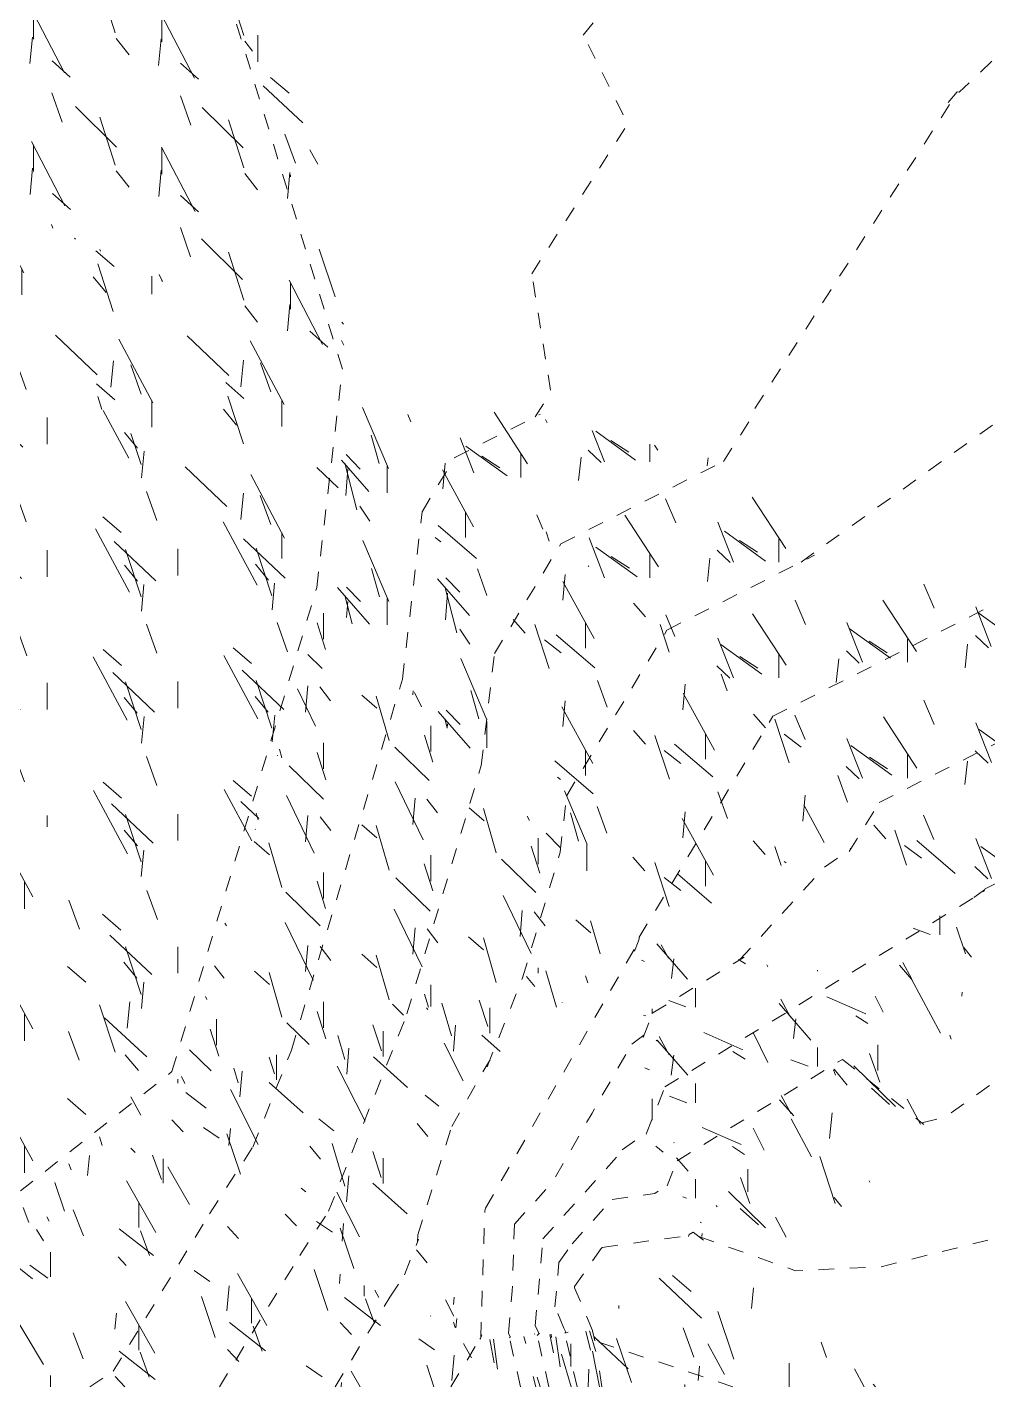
# Model space of a CAD drawing. Header units: metres. Extents: x 118 to 503, y -395 to 55.
# Drawn here: x 285.95 to 292.07, y -395.21 to -386.55 of the extents above; entities that cross this region are included whole.
import ezdxf

# ---------------------------------------------------------------- set-up
doc = ezdxf.new("R2010")
doc.units = ezdxf.units.M
doc.linetypes.add('Overhead', pattern=[0.00396875, 0.00238125, -0.0015875])
for name, color, linetype, lineweight, true_color in [('A-DETL', 7, 'Continuous', 9, 0x00a600), ('C-TOPO', 7, 'Continuous', 9, 0x7f7f7f), ('C-TOPO-MAJR', 7, 'Continuous', 9, 0x7f7f7f), ('C-TOPO-MINR', 7, 'Continuous', 9, 0x7f7f7f)]:
    doc.layers.add(name, color=color, linetype=linetype, lineweight=lineweight, true_color=true_color)
pattern_1 = [(108.435, (0.22005, 0), (-0.8461922283401542, 1.6922510244041), [0.32116, -2.355]), (139.399, (0.11849, 0.30468), (-5.077691293029927, 4.231354318972599), [0.15606, -7.646999999999999]), (136.848, (0.8463299999999999, 0.40624), (-12.69488743283421, 11.84839851016871), [0.3712299999999999, -18.19]), (109.983, (0.5755, 0.66014), (-2.539087963391222, 6.770939524930187), [0.19812, -9.708]), (90, (0.5078, 0), (-0.8463299999999999, 0.8463299999999999), [0.16927, -0.67706]), (118.443, (0.5078, 0.16927), (5.924381086409068, -11.00239457405062), [0.46201, -22.638]), (84.28900000000002, (0.28775, 0.5755), (-0.8463431667225685, -7.616584770633227), [0.17011, -8.335]), (129.806, (0.30468, 0.7447699999999999), (3.38530629651178, -4.231567932622339), [0.1322, -6.478])]

# ---------------------------------------------------------------- blocks, each defined once
blk = doc.blocks.new('YADRAN_AB_ARQ_MO_000_SITIO_rvt-1-Nivel Base - Bocatoma')
at = {"layer": 'C-TOPO', "linetype": 'Overhead', "true_color": 0xeaeaea}
h = blk.add_hatch(dxfattribs=at)
h.set_pattern_fill('FP_9', color=254, style=0, pattern_type=2)
h.set_pattern_definition(pattern_1)
h.paths.add_polyline_path([(257.4575951312769, -388.7541380982188), (257.2211367187503, -387.282853710938), (256.6678309570315, -386.1786654963131), (257.4049755873651, -388.5825423255959)])
h.paths.add_polyline_path([(256.6678309570315, -386.178653593522), (261.0204766290871, -380.9101754563031), (260.2848380859378, -380.550317643346), (257.137530467287, -385.4477657226567)])
h = blk.add_hatch(dxfattribs=at)
h.set_pattern_fill('FP_159', color=254, style=0, pattern_type=2)
h.set_pattern_definition([(107.828, (7.112, 2.111), (-0.8193351464251009, 1.70397705613443), [0.32116, -2.355]), (137.917, (7.013999999999999, 2.417), (-4.91599921074666, 4.31877321266563), [0.15457, -7.574]), (135.411, (7.718999999999999, 2.504), (-12.29119464112686, 12.06338378302019), [0.36818, -18.041]), (109.322, (7.456, 2.762), (-2.458097995079038, 6.79967093988293), [0.19811, -9.707]), (90, (7.391, 2.106), (-0.81939, 0.86046), [0.16873, -0.67493]), (117.496, (7.391, 2.274), (5.735735731049687, -11.08501665425722), [0.46145, -22.611]), (84.44200000000002, (7.178, 2.684), (-0.8193582105733742, -7.576260969710983), [0.16919, -8.29]), (128.525, (7.194, 2.852), (3.277461996633058, -4.285385031782565), [0.13155, -6.446000000000001])])
h.paths.add_polyline_path([(257.4576060058596, -388.7541897813233), (257.4576060058596, -388.7541735609442), (256.6678284861071, -386.1786606445318), (254.3395714473947, -386.71303454424), (254.0933949659852, -386.460224494196), (253.5073134775646, -386.6130229396203), (253.3404999345516, -386.682567096785), (252.9251739948144, -386.5473684783628), (257.4575939521943, -388.7541860800715)])
h = blk.add_hatch(dxfattribs=at)
h.set_pattern_fill('FP_148', color=254, style=0, pattern_type=2)
h.set_pattern_definition([(108.105, (11.398, -1.309), (-0.8285459311201528, 1.688101840803522), [0.31992, -2.346]), (138.969, (11.299, -1.005), (-4.970704530685422, 4.204819884492488), [0.15376, -7.533999999999999]), (136.4, (12.012, -0.89976), (-12.42712448758484, 11.78131652635517), [0.3661, -17.939]), (109.633, (11.746, -0.6472899999999999), (-2.485423814300335, 6.755658621349125), [0.19727, -9.665999999999999]), (90, (11.68, -1.308), (-0.82849, 0.84185), [0.16922, -0.67686]), (118.006, (11.68, -1.138), (5.799369012422047, -10.96935353479679), [0.4587399999999999, -22.478]), (84.41, (11.465, -0.73333), (-0.8284647791032564, -7.618530469709062), [0.17011, -8.335]), (129.332, (11.481, -0.56404), (3.313647283815794, -4.213089749929404), [0.13072, -6.405])])
h.paths.add_polyline_path([(257.2924228660581, -390.1642118615284), (257.2924279271168, -390.1641817662328), (257.4575939521943, -388.7541860800715), (252.9248408203128, -386.5472062569974), (257.2924151779929, -390.1642034179692)])
h = blk.add_hatch(dxfattribs=at)
h.set_pattern_fill('FP_149', color=254, style=0, pattern_type=2)
h.set_pattern_definition([(108.235, (11.074, -3.244), (-0.832546987682508, 1.681949089063275), [0.31925, -2.341]), (139.302, (10.974, -2.941), (-4.994528697228611, 4.1749421353427), [0.15372, -7.531999999999999]), (136.722, (11.69, -2.832), (-12.48742381849824, 11.70569010266814), [0.3659, -17.929]), (109.774, (11.424, -2.582), (-2.497343117921182, 6.735270916026445), [0.19685, -9.646]), (90, (11.357, -3.241), (-0.83247, 0.8367), [0.16901, -0.67605]), (118.212, (11.357, -3.072), (5.827274966445745, -10.9273632134351), [0.45785, -22.434]), (84.37899999999999, (11.141, -2.669), (-0.8325432057036551, -7.61406606408407), [0.17, -8.33]), (129.616, (11.157, -2.5), (3.329625613018024, -4.191552415279374), [0.13055, -6.397])])
h.paths.add_polyline_path([(256.3575946581082, -393.290785321558), (256.357598730469, -393.2907748555901), (257.2923860754328, -390.1641827605318), (252.9248408203128, -386.5472135940102), (256.3575946581082, -393.2907806008195)])
h = blk.add_hatch(dxfattribs=at)
h.set_pattern_fill('FP_146', color=254, style=0, pattern_type=2)
h.set_pattern_definition([(108.522, (4.774, -5.792000000000001), (-0.8434221127957648, 1.675878727488098), [0.3186, -2.336]), (139.75, (4.673, -5.49), (-5.06075071085695, 4.164016227173096), [0.15471, -7.581]), (137.177, (5.399, -5.382999999999999), (-12.6519540404926, 11.67267507359231), [0.36799, -18.031]), (110.082, (5.129, -5.132999999999999), (-2.530459252257365, 6.71115329807516), [0.19652, -9.629]), (90, (5.061, -5.79), (-0.84344, 0.8342700000000001), [0.16832, -0.6733]), (118.609, (5.061, -5.622000000000001), (5.904049161567284, -10.88948729269641), [0.45798, -22.441]), (84.28200000000001, (4.842, -5.22), (-0.8434283607464663, -7.581691329959861), [0.16931, -8.296]), (130.073, (4.859, -5.051), (3.374088068805305, -4.179015624946346), [0.13102, -6.42])])
h.paths.add_polyline_path([(253.7931249457179, -395.2132001558784), (253.9122106092487, -395.2132001558784), (256.3575927198219, -393.2907846679692), (252.9248408203128, -386.5472543500524), (253.7767617761537, -395.2132001558784), (253.786478686819, -395.2132001558784)])
h = blk.add_hatch(dxfattribs=at)
h.set_pattern_fill('FP_154', color=254, style=0, pattern_type=2)
h.set_pattern_definition([(104.455, (128.323, -14.999), (-0.6363280979563761, 1.626653426932492), [0.30587, -2.243]), (133.767, (128.247, -14.703), (-3.817539379355152, 3.865221554215578), [0.12877, -6.31]), (131.001, (128.794, -14.552), (-9.543691600181246, 10.92575815543388), [0.31033, -15.206]), (105.738, (128.59, -14.318), (-1.908596236101526, 6.562322430027275), [0.18765, -9.195]), (90, (128.539, -14.979), (-0.63625, 0.7845), [0.16837, -0.67348]), (113.029, (128.539, -14.811), (4.453938149780568, -10.54282227711485), [0.42288, -20.721]), (85.70700000000001, (128.374, -14.422), (-0.6362470158738408, -7.633790752646528), [0.16999, -8.33]), (123.732, (128.387, -14.252), (2.544965643744128, -3.979776516610202), [0.11458, -5.613999999999999])])
h.paths.add_polyline_path([(259.3019448026881, -392.3712044135178), (257.4576060058596, -388.7542517555876), (257.292428273068, -390.1642174199293), (259.3019399414065, -392.3712009840518)])
h = blk.add_hatch(dxfattribs=at)
h.set_pattern_fill('FP_156', color=254, style=0, pattern_type=2)
h.set_pattern_definition([(108.183, (88.18299999999999, -53.218), (-0.7645774730021637, 1.517171727055848), [0.29398, -2.156]), (142.319, (88.09100000000001, -52.93899999999999), (-4.586937853225525, 3.426955770526782), [0.13523, -6.626]), (139.385, (88.749, -52.752), (-11.46696442223141, 9.782920581854839), [0.32227, -15.791]), (109.788, (88.50399999999999, -52.542), (-2.293511686387892, 6.171998661414483), [0.18065, -8.852]), (90, (88.443, -53.182), (-0.76448, 0.70625), [0.16212, -0.64849]), (118.773, (88.443, -53.02), (5.351233201086786, -9.807078455263142), [0.41294, -20.234]), (84.68099999999998, (88.244, -52.658), (-0.764427486426595, -7.400001293276611), [0.16492, -8.081]), (131.359, (88.259, -52.494), (3.057610057368646, -3.635312720245413), [0.11569, -5.669])])
h.paths.add_polyline_path([(259.3019470156559, -392.3712087534764), (259.3019561179241, -392.3711952439823), (260.4933401110226, -391.7306305210406), (261.5109293086398, -392.0532830924211), (257.4576180317433, -388.7542057617192), (259.1798822753909, -392.1318216730923)])
h = blk.add_hatch(dxfattribs=at)
h.set_pattern_fill('FP_193', color=254, style=0, pattern_type=2)
h.set_pattern_definition([(111.224, (57.96899999999999, -113.978), (-0.8214874996944349, 1.377008547811445), [0.27231, -1.997]), (147.008, (57.87, -113.725), (-4.928834908572283, 3.094377581297935), [0.13712, -6.718999999999999]), (144.193, (58.577, -113.55), (-12.32221374903377, 8.843208556826147), [0.32415, -15.883]), (113.049, (58.31399999999999, -113.361), (-2.464540556748304, 5.607752344009386), [0.16786, -8.225]), (90, (58.248, -113.945), (-0.8215, 0.63879), [0.14766, -0.59062]), (123.031, (58.248, -113.797), (5.750391437123135, -8.901144074862566), [0.39184, -19.2]), (83.73400000000001, (58.035, -113.468), (-0.8215070071676212, -6.743624156347571), [0.15054, -7.377000000000001]), (136.249, (58.051, -113.319), (3.285900526025418, -3.293331912921301), [0.11373, -5.572999999999999])])
h.paths.add_polyline_path([(261.5109483618987, -392.053298600308), (267.7639895759777, -388.8854640288703), (265.830381468302, -389.466401471118), (264.6361643492685, -389.5767891217532), (263.6837441587917, -390.026046136362), (261.6885714802175, -390.1791303832071), (260.3212290964002, -389.9574927026079), (259.857484790222, -389.3225867840323), (257.4576282052485, -388.7542078499177), (261.2847553504299, -391.8691948919652)])
h = blk.add_hatch(dxfattribs=at)
h.set_pattern_fill('FP_150', color=254, style=0, pattern_type=2)
h.set_pattern_definition([(106.091, (127.046, -37.905), (-0.683072911244646, 1.542091958322773), [0.2958, -2.169]), (138.772, (126.964, -37.621), (-4.099473408266479, 3.474380489787497), [0.12718, -6.232]), (135.771, (127.552, -37.428), (-10.24821297482588, 9.924427191667563), [0.3051, -14.95]), (107.537, (127.333, -37.215), (-2.049547940791997, 6.279271320981065), [0.18138, -8.888]), (90, (127.279, -37.868), (-0.68321, 0.71667), [0.16517, -0.66069]), (115.765, (127.279, -37.703), (4.782272536770663, -9.971565207937473), [0.40865, -20.024]), (85.33200000000001, (127.101, -37.335), (-0.6832919546358096, -7.542410641753071), [0.16791, -8.227999999999998]), (127.767, (127.115, -37.167), (2.73302359366706, -3.69275837038645), [0.11155, -5.466])])
h.paths.add_polyline_path([(256.3576068498529, -393.2907846679692), (259.3019390272324, -392.3711999800432), (257.2924210595082, -390.1642403888018), (256.3575995016844, -393.2907846679692)])
h = blk.add_hatch(dxfattribs=at)
h.set_pattern_fill('FP_173', color=254, style=0, pattern_type=2)
h.set_pattern_definition([(115.99, (135.755, -220.98), (-0.7785008530003905, 0.9877393617638534), [0.21324, -1.564]), (159.446, (135.661, -220.788), (-4.671925357609365, 1.664762278322826), [0.11643, -5.705]), (156.356, (136.331, -220.517), (-11.68086536639866, 5.075854303116705), [0.27202, -13.329]), (118.32, (136.082, -220.408), (-2.335948288764787, 4.18242324613577), [0.13132, -6.435]), (90, (136.02, -220.902), (-0.7787, 0.37899), [0.12183, -0.48732]), (131.043, (136.02, -220.78), (5.451077430144769, -6.308111495801758), [0.30833, -15.108]), (82.978, (135.817, -220.548), (-0.7786852358079182, -5.712654381671865), [0.12739, -6.242000000000001]), (147.253, (135.833, -220.421), (3.114553652223926, -2.124950975509459), [0.09258, -4.537])])
h.paths.add_polyline_path([(259.6104836002947, -394.2555100475618), (261.5108742997436, -392.0533160156255), (260.3851113305113, -392.5763720103184), (259.3022562547729, -392.3712746179959), (259.3019491252102, -392.3712128906254), (259.6104792480472, -394.2554834674214)])
h = blk.add_hatch(dxfattribs=at)
h.set_pattern_fill('FP_180', color=254, style=0, pattern_type=2)
h.set_pattern_definition([(108.359, (-7.222, -9.286), (-0.8286249749216231, 1.679491382096419), [0.31569, -2.315]), (138.031, (-7.321000000000001, -8.987), (-4.971895120734996, 4.355074927117963), [0.15603, -7.645]), (135.617, (-6.608, -8.927), (-12.42952725610192, 12.11358415870049), [0.37101, -18.18]), (109.872, (-6.874, -8.668), (-2.485894266163863, 6.673364622816113), [0.19501, -9.556000000000001]), (90, (-6.94, -9.302), (-0.82862, 0.8620399999999999), [0.16348, -0.65392]), (118.072, (-6.94, -9.138), (5.800151156520672, -10.93838576434439), [0.45782, -22.433]), (84.18, (-7.155, -8.734), (-0.8285902002841795, -7.311666912003925), [0.16343, -8.008]), (128.938, (-7.138999999999999, -8.572000000000001), (3.314501562295949, -4.265610847362627), [0.13185, -6.459999999999999])])
h.paths.add_polyline_path([(260.2936814536541, -394.259347684437), (260.6875766856394, -393.9888126996507), (261.1675975578182, -393.4430644503334), (261.5109333328255, -392.0533160156255), (259.6105204130649, -394.2555395664426), (260.2848380859378, -394.2592983891966)])
h = blk.add_hatch(dxfattribs=at)
h.set_pattern_fill('FP_157', color=254, style=0, pattern_type=2)
h.set_pattern_definition([(106.62, (143.153, -56.791), (-0.6798743124995688, 1.468907242852059), [0.28526, -2.092]), (141.298, (143.072, -56.518), (-4.07938682577304, 3.152896882964834), [0.12198, -5.977]), (138.114, (143.656, -56.293), (-10.19911503067923, 9.096099417215767), [0.29226, -14.321]), (108.138, (143.439, -56.098), (-2.039723517457943, 6.024374607868356), [0.17474, -8.562000000000001]), (90, (143.384, -56.74), (-0.67995, 0.66033), [0.16175, -0.6470199999999999]), (116.824, (143.384, -56.57899999999999), (4.759568871744206, -9.474750713344578), [0.39177, -19.197]), (85.281, (143.208, -56.229), (-0.6798766539304419, -7.427244395268027), [0.16528, -8.098999999999998]), (129.594, (143.221, -56.06399999999999), (2.719772675003727, -3.450091034219687), [0.10668, -5.228])])
h.paths.add_polyline_path([(258.2907050898008, -394.9153793211715), (258.2906790383134, -394.9153242119073), (257.8531355153888, -394.2542422632986), (258.0231072099731, -393.3773457231736), (259.3019044193936, -392.3712220571352), (256.357598730469, -393.290787203814), (258.1812782120632, -394.8234166992192)])
h = blk.add_hatch(dxfattribs=at)
h.set_pattern_fill('FP_155', color=254, style=0, pattern_type=2)
h.set_pattern_definition([(106.217, (285.568, -113.347), (-0.4668327297764334, 0.928571885913785), [0.20063, -1.471]), (161.557, (285.512, -113.155), (-2.801875348891719, 0.8377522018311313), [0.06891, -3.377]), (155.776, (285.913, -112.709), (-7.004081400789929, 3.109002992071347), [0.16384, -8.027999999999999]), (108.009, (285.764, -112.641), (-1.400785296536412, 4.139738493806993), [0.12082, -5.92]), (90, (285.726, -113.203), (-0.46692, 0.25236), [0.1353, -0.5412]), (119.515, (285.726, -113.068), (3.268598750250293, -5.825746271462757), [0.2464199999999999, -12.075]), (86.28399999999999, (285.605, -112.853), (-0.4669086724939625, -6.512431198411997), [0.14409, -7.06]), (140.299, (285.614, -112.71), (1.867745325803066, -1.685989385476907), [0.06069, -2.974])])
h.paths.add_polyline_path([(259.6104792480472, -394.2555100475618), (259.6104792480472, -394.2554834674216), (259.3019448861148, -392.3712153329182), (259.3401630904502, -393.6053335315665), (259.6104697158757, -394.2555100475618)])
h = blk.add_hatch(dxfattribs=at)
h.set_pattern_fill('FP_9', color=254, style=0, pattern_type=2)
h.set_pattern_definition(pattern_1)
h.paths.add_polyline_path([(253.9122106092487, -395.2132001558784), (253.9357933668403, -395.2132001558784), (255.9934700223533, -393.8510672015975), (256.3575946581082, -393.2907884756932), (254.3183425369199, -394.8939240234379)])
h = blk.add_hatch(dxfattribs=at)
h.set_pattern_fill('FP_147', color=254, style=0, pattern_type=2)
h.set_pattern_definition([(108.532, (137.247, -89.029), (-0.7214464676805404, 1.376053057360533), [0.27234, -1.997]), (145.882, (137.16, -88.77), (-4.328334519614425, 2.821613313410286), [0.12198, -5.977]), (142.621, (137.78, -88.52600000000001), (-10.82013850493822, 8.217825614872417), [0.29049, -14.234]), (110.226, (137.55, -88.34899999999999), (-2.163908573898023, 5.679078130313989), [0.16692, -8.178999999999998]), (90, (137.492, -88.969), (-0.72135, 0.5996), [0.15522, -0.6208899999999999]), (119.864, (137.492, -88.81299999999999), (5.049750384183056, -8.854273201700016), [0.37666, -18.456]), (84.807, (137.304, -88.48700000000001), (-0.7213587115516008, -7.161102168442273), [0.15941, -7.811]), (133.701, (137.319, -88.32799999999999), (2.885719076335956, -3.17484595375441), [0.10441, -5.116000000000001])])
h.paths.add_polyline_path([(258.2907050898008, -394.9153793211715), (256.3575932965669, -393.2907930293989), (255.9935091976446, -393.8510853515629), (258.2906772206206, -394.9153664093426)])
h = blk.add_hatch(dxfattribs=at)
h.set_pattern_fill('FP_143', color=254, style=0, pattern_type=2)
h.set_pattern_definition([(109.783, (46.568, -70.00399999999999), (-0.8221836560285736, 1.499206047666394), [0.29149, -2.138]), (143.873, (46.46899999999999, -69.73), (-4.932899062428367, 3.488326994060811), [0.1425, -6.983]), (141.103, (47.176, -69.572), (-12.33245968286245, 9.90081446135479), [0.33804, -16.564]), (111.482, (46.913, -69.36), (-2.466417736322121, 6.070475634606868), [0.1796, -8.8]), (90, (46.847, -69.979), (-0.82215, 0.71249), [0.15732, -0.6292800000000001]), (120.82, (46.847, -69.822), (5.75516478541176, -9.707227425622438), [0.41722, -20.444]), (84.088, (46.63399999999999, -69.464), (-0.8221953013454026, -7.153359988623915), [0.15965, -7.823]), (133.387, (46.65, -69.305), (3.28875700393833, -3.636668873288655), [0.11969, -5.865])])
h.paths.add_polyline_path([(255.934711252716, -395.2132001558784), (255.9934426045009, -393.8510853515629), (253.9357933668403, -395.2132001558784), (255.7697777107428, -395.2132001558784)])
h = blk.add_hatch(dxfattribs=at)
h.set_pattern_fill('FP_158', color=254, style=0, pattern_type=2)
h.set_pattern_definition([(108.266, (137.24, -83.789), (-0.7172255817228445, 1.391306351966499), [0.27458, -2.014]), (145.235, (137.154, -83.52799999999999), (-4.302740257195758, 2.874911912860459), [0.12222, -5.989]), (141.985, (137.77, -83.286), (-10.75736697558048, 8.360257964488332), [0.2913, -14.273]), (109.935, (137.541, -83.10700000000001), (-2.151661930358249, 5.737152559793667), [0.16828, -8.246]), (90, (137.484, -83.73), (-0.71718, 0.60948), [0.15634, -0.62536]), (119.436, (137.484, -83.574), (5.020484199215437, -8.956976923489762), [0.3794199999999999, -18.592]), (84.87, (137.297, -83.244), (-0.7172487632304303, -7.207738051826274), [0.16043, -7.861000000000001]), (133.121, (137.311, -83.084), (2.868741070112037, -3.219699810471847), [0.10492, -5.141])])
h.paths.add_polyline_path([(255.9934700223533, -395.2132001558784), (258.1085321335082, -395.2132001558784), (258.2906772206206, -394.9153664093426), (255.9934721191409, -393.8510681730419), (255.9934700223533, -393.8510869728149), (255.934711252716, -395.2132001558784)])
h = blk.add_hatch(dxfattribs=at)
h.set_pattern_fill('FP_9', color=254, style=0, pattern_type=2)
h.set_pattern_definition(pattern_1)
h.paths.add_polyline_path([(260.8048116029963, -395.2132001558784), (259.6104836002947, -394.2555100475618), (258.9974304511567, -394.855199335731), (260.071132109998, -395.2132001558784)])
h = blk.add_hatch(dxfattribs=at)
h.set_pattern_fill('FP_153', color=254, style=0, pattern_type=2)
h.set_pattern_definition([(97.40199999999999, (139.008, 31.786), (-0.3324728210056636, 1.845547015627762), [0.30971, -2.271]), (107.89, (138.969, 32.093), (-1.994903427627576, 6.078071261250542), [0.15153, -7.425]), (107.002, (139.255, 31.819), (-4.98715780696849, 16.26562621143106), [0.36386, -17.829]), (97.94899999999997, (139.148, 32.167), (-0.9974624950170732, 6.964981957868543), [0.19233, -9.424]), (90, (139.122, 31.644), (-0.33249, 1.132), [0.14274, -0.57098]), (100.843, (139.122, 31.786), (2.327414412896846, -12.20609375924747), [0.4595399999999999, -22.517]), (87.167, (139.035, 32.238), (-0.3324790287140115, -6.004906191928844), [0.13454, -6.592999999999999]), (104.619, (139.042, 32.372), (1.330062918231342, -5.242012475609527), [0.13174, -6.455])])
h.paths.add_polyline_path([(258.6450838947472, -395.2132001558784), (259.054034603596, -395.2132001558784), (258.9974304511567, -394.855199335731), (258.2907441862052, -394.9154620256269), (258.4462310039441, -395.2132001558784), (258.6322691894534, -395.2132001558784)])
h = blk.add_hatch(dxfattribs=at)
h.set_pattern_fill('FP_152', color=254, style=0, pattern_type=2)
h.set_pattern_definition([(160.963, (306.8, -313.329), (-0.6188627170663668, -0.04116137054610672), [0.07855999999999999, -0.5760999999999998]), (208.229, (306.725, -313.303), (-3.713499247559438, -2.02996925641141), [0.09834, -4.818000000000001]), (206.738, (307.258, -312.799), (-9.282456532109256, -4.692228035582055), [0.22175, -10.866]), (166.387, (307.06, -312.899), (-1.856331540212708, 0.3858608361981217), [0.05094, -2.496]), (90, (307.01, -313.142), (-0.6188600000000001, -0.2958499999999999), [0.05094, -0.20376]), (187.397, (307.01, -313.091), (4.332167221677401, 0.5428265729714404), [0.16225, -7.95]), (78.70100000000001, (306.849, -313.112), (-0.6188903882193733, -2.842841131222368), [0.06317, -3.096]), (201.591, (306.862, -313.05), (2.474979514737071, 0.9285302209577543), [0.06656000000000001, -3.261])])
h.paths.add_polyline_path([(258.2907817539241, -394.9153727929696), (258.9974375976565, -394.8551915039067), (258.6569998776308, -394.8726390904942)])
h = blk.add_hatch(dxfattribs=at)
h.set_pattern_fill('FP_145', color=254, style=0, pattern_type=2)
h.set_pattern_definition([(108.684, (-4.834, -15.16), (-0.8443404802868382, 1.668444210319599), [0.3163, -2.319999999999999]), (139.473, (-4.936, -14.861), (-5.065987797059754, 4.212552983944732), [0.15552, -7.62]), (136.962, (-4.21, -14.772), (-12.66530000494084, 11.77452575055341), [0.36967, -18.114]), (110.241, (-4.48, -14.519), (-2.532951227877099, 6.662088321216997), [0.19524, -9.566999999999998]), (90, (-4.547, -15.164), (-0.84436, 0.84019), [0.16567, -0.66269]), (118.718, (-4.547, -14.999), (5.910673009678156, -10.85174323125378), [0.45689, -22.387]), (84.17200000000003, (-4.766999999999999, -14.598), (-0.8443398851224331, -7.443738800682856), [0.16629, -8.148]), (130.012, (-4.75, -14.433), (3.377475719291735, -4.189081555185429), [0.13133, -6.435])])
h.paths.add_polyline_path([(260.071132109998, -395.2132001558784), (258.9974304511567, -394.855199335731), (259.054034603596, -395.2132001558784)])
h = blk.add_hatch(dxfattribs=at)
h.set_pattern_fill('FP_142', color=254, style=0, pattern_type=2)
h.set_pattern_definition([(108.355, (20.941, -12.671), (-0.8269752757727108, 1.653717579534259), [0.31511, -2.311]), (139.956, (20.842, -12.372), (-4.961602843079972, 4.049954026953976), [0.15123, -7.41]), (137.327, (21.553, -12.251), (-12.40378880776019, 11.38265055002933), [0.35991, -17.636]), (109.914, (21.288, -12.007), (-2.480706905905631, 6.637965807639575), [0.19423, -9.517]), (90, (21.222, -12.663), (-0.82694, 0.8147800000000001), [0.16776, -0.67103]), (118.476, (21.222, -12.496), (5.788376392496282, -10.73603529783652), [0.45093, -22.096]), (84.385, (21.007, -12.099), (-0.8270376354335937, -7.57341842190014), [0.16905, -8.283]), (130.085, (21.023, -11.931), (3.307611424452424, -4.097755481386341), [0.12842, -6.292999999999999])])
h.paths.add_polyline_path([(258.1975571223294, -395.2132001558784), (258.3114969145427, -395.2132001558784), (258.2907009740316, -394.9153924804693), (258.1098999134588, -395.2132001558784), (258.1723290193153, -395.2132001558784)])
at = {"layer": 'C-TOPO-MAJR', "color": 254, "linetype": 'Overhead', "true_color": 0xd4d4d4}
for p, q in [((261.2595146178576, -387.0266153212947), (261.3154112069412, -386.9589582565712)), ((261.4213860364537, -392.094908616588), (261.4892203795335, -392.0464093537149)), ((259.1814586435062, -393.7026056122465), (259.3396706656438, -393.589489363117)), ((258.280304850408, -394.9014336573406), (258.3065944620313, -394.0916943529166)), ((258.3065944751251, -394.091693949621), (258.3120260337587, -394.0743790269121)), ((259.0548789800231, -394.3251060723676), (259.6049539817284, -394.2486321338682)), ((258.878290575431, -394.574250246711), (259.0484712000372, -394.3322028312707)), ((259.04847912792, -394.3321915554656), (259.0548761838069, -394.3251091681489)), ((258.9927374785091, -394.8547825272138), (258.8776485194427, -394.5813491917923)), ((258.8776491370594, -394.5813422740327), (258.8782811105033, -394.5742637086505)), ((258.6522974114171, -394.8731865729388), (258.627887229687, -394.8246022633068))]:
    blk.add_line(p, q, dxfattribs=at)
at = {"layer": 'C-TOPO-MAJR', "color": 254, "linetype": 'Overhead', "true_color": 0xd4d4d4, "flags": 128}
for points in [[(261.3154124300594, -386.9589584774699), (261.3295821731882, -386.9615175730797), (261.9538464535779, -386.3649329336232)], [(260.0277345195606, -388.9773610531492), (261.2666200882427, -387.040795463242), (261.2595215557483, -387.0266291670037)], [(259.8266806735234, -389.3152803090915), (260.0307639100083, -388.9962673322319), (260.0277270619142, -388.9773727105788)], [(258.3120276483801, -394.0743738797626), (258.7978929178784, -393.2271213340878), (259.2778539466002, -392.3901646118484)], [(258.6768596813143, -394.2693116863876), (259.168817453374, -393.7246493375181), (259.1751380484401, -393.7136274748823), (259.1814485789405, -393.7026231628504)], [(259.670578451559, -394.2558475055197), (260.2856199960478, -394.473379805128), (260.8302823467387, -394.448468377915), (262.1616792049483, -394.1158665412856), (262.1766423773585, -394.1051683786856)], [(258.6278877406328, -394.8245965403395), (258.6765146172947, -394.2799399110747), (258.6768596396649, -394.2693129692222)]]:
    blk.add_lwpolyline(points, dxfattribs=at)
at = {"layer": 'C-TOPO-MINR', "color": 254, "linetype": 'Overhead', "true_color": 0xd4d4d4}
for p, q in [((258.9338050534575, -386.5971208607164), (261.1660403208387, -383.895229950394)), ((257.399403228703, -388.7258532437356), (256.6197613991356, -386.1833902695581)), ((257.2363398049443, -390.1177681416426), (257.399403228703, -388.7258532437356)), ((261.4935975359562, -392.0391763629403), (267.7199722724765, -388.8848512162154)), ((258.1158177628354, -389.2899235095542), (258.6586350403766, -389.0149284665187)), ((257.9068538630257, -389.6352239314309), (258.1158177628354, -389.2899235095542)), ((258.7913737174595, -389.8397740802314), (259.8585720758032, -389.2991239008385)), ((260.818041581332, -391.4893257922631), (264.6560036554259, -389.5449872654663)), ((257.7819046911088, -390.7017942870831), (257.9068538630257, -389.6352239314309)), ((258.3679374584012, -390.5394773257389), (258.7913737174595, -389.8397740802314)), ((259.4669296720837, -390.3896246509086), (260.4075901447328, -389.9130794526243)), ((256.3135115587799, -393.2041881264157), (257.2363398049443, -390.1177681416426)), ((260.1424856267078, -390.9394752215858), (261.7416576001542, -390.1293234746644)), ((258.8290210537767, -391.4437307200467), (259.4669296720837, -390.3896246509086)), ((258.2842844632436, -391.2535421204698), (258.3679374584012, -390.5394773257389)), ((257.0747772279302, -393.0667981144015), (257.7819046911088, -390.7017942870831)), ((259.2901046491522, -392.3479841143547), (260.1424856267078, -390.9394752215858)), ((257.8108653173171, -392.8369031838473), (258.2842844632436, -391.2535421204698)), ((258.7866642353783, -391.8052899538566), (258.8290210537767, -391.4437307200467)), ((260.6287100651591, -391.8021848672927), (260.818041581332, -391.4893257922631)), ((260.4715526614678, -391.9009261748557), (260.6432394494288, -391.7781759235357)), ((258.5469534067041, -392.6070082532931), (258.7866642353783, -391.8052899538566)), ((259.9312033290209, -392.4903824038892), (260.4715466960389, -391.9009326824223)), ((261.4825806170783, -392.0573811664482), (261.4935975359562, -392.0391763629403)), ((259.4542342120569, -393.3012604087354), (261.4825806170783, -392.0573811664482)), ((259.2597180124745, -392.4357925754836), (259.283041496091, -392.377113322739)), ((259.283041496091, -392.377113322739), (259.2890440075131, -392.3570377872435)), ((259.2890440075131, -392.3570377872435), (259.2901046491522, -392.3479841143547)), ((259.3771000658971, -392.8301850852141), (259.9582000601744, -392.4738267142843)), ((258.3216552797396, -393.1738329160415), (258.5469534067041, -392.6070082532931)), ((257.3117374814655, -394.0926524927154), (257.8108653173171, -392.8369031838473)), ((259.3150986141564, -392.9861737409848), (259.3771000658971, -392.8301850852141)), ((259.242486542946, -393.028247147925), (259.3205634681865, -392.97242478495)), ((256.8284598735423, -393.6865047813459), (257.0747772279302, -393.0667981144015)), ((259.5313683582165, -393.7723357322567), (260.5851215340802, -393.1261237742273)), ((260.5851215340802, -393.1261237742273), (261.1028150209387, -393.5412441853562)), ((253.7754135672671, -395.1994858493293), (256.3135115587799, -393.2041881264157)), ((259.3342062371381, -393.6032372485803), (259.4542342120569, -393.3012604087354)), ((257.8790578477152, -394.2449500859514), (258.0960298626386, -393.5532787036127)), ((256.5530283730832, -394.1103113437094), (256.8284598735423, -393.6865047813459)), ((259.4681937515506, -393.9312759134297), (259.5313683582165, -393.7723357322567)), ((258.8626195729354, -394.3015388968093), (259.11819164809, -394.0185867926556)), ((255.9389832601015, -395.114167414432), (256.5530283730832, -394.1103113437094)), ((257.127337139945, -394.3763893736029), (257.3117374814655, -394.0926524927154)), ((257.7950150893887, -394.4988002040851), (257.8847369290322, -394.2730701805721)), ((257.8775563381511, -394.2911357369066), (257.8790556044154, -394.2449572372249)), ((258.7786316596489, -394.4209946655625), (258.862615501932, -394.3015446869859)), ((259.6042502459398, -394.2541092581405), (259.6085025043762, -394.2434110557781)), ((259.6085025043762, -394.2434110557781), (259.6348891532782, -394.2272294978542)), ((259.6348891532782, -394.2272294978542), (259.6989721443867, -394.2786154207809)), ((256.6154713592496, -395.2132001558779), (257.127337139945, -394.3763893736029)), ((258.7533657840789, -394.7039514013332), (258.7786276126381, -394.4210004216145)), ((257.701645906807, -394.6424674034964), (257.7950150893887, -394.4988002040851)), ((257.3525364401818, -395.2132001558779), (257.701645906807, -394.6424674034964)), ((258.8101599748738, -394.8388957079052), (258.7533650322432, -394.7039598224432)), ((258.0896015211139, -395.213200155878), (258.2759546736688, -394.9085454333899)), ((258.2759546736688, -394.9085454333899), (258.2782926973118, -394.9049479154546)), ((258.2782926973118, -394.9049479154546), (258.2875449076036, -394.8816703984643)), ((258.4691492831116, -394.8945573886473), (258.4571049119559, -394.8705851190421)), ((258.4628485866604, -394.9007207370857), (258.4711763725344, -394.8925744874664)), ((258.5345896246401, -395.2132001558779), (258.4628485866604, -394.9007207370857)), ((258.6395299269994, -394.8856757407256), (258.654324872533, -394.8712033081673)), ((258.7147250921643, -395.2132001558779), (258.6395299269994, -394.8856757407256)), ((258.8228441468208, -394.8641424541078), (258.810162729851, -394.8389022532994)), ((258.8162112673383, -394.8706307443655), (258.8246740798052, -394.8623524115793)), ((258.8948605596885, -395.213200155878), (258.8162112673383, -394.8706307443655)), ((259.0076650378986, -394.9199294003928), (258.9928926076773, -394.8555857480054)), ((259.8872308906371, -395.213200155878), (259.0076650378986, -394.9199294003928)), ((255.7893815934181, -395.2132001558779), (255.9389832601015, -395.114167414432))]:
    blk.add_line(p, q, dxfattribs=at)
at = {"layer": 'C-TOPO-MINR', "color": 254, "linetype": 'Overhead', "true_color": 0xd4d4d4, "flags": 128}
for points in [[(258.6061819738421, -388.1190865881141), (259.217562646635, -387.1634060933251), (258.9338092463351, -386.5971292282972)], [(260.3210358852604, -389.9567723902038), (261.7844376091234, -388.9091415331011), (262.4280569688037, -387.9030670929241)], [(258.6267371147122, -389.0310881795639), (258.7274512790508, -388.8736567024326), (258.6061744797256, -388.119098302552)], [(258.4948805282712, -394.177353714393), (258.7376594882494, -393.9085652815073), (258.9900730155977, -393.4684062147162), (259.2424775467412, -393.0282628355197)], [(261.0901722505366, -393.531106387257), (261.2417356867908, -393.4932436891792), (261.8394596159695, -393.065891279608)], [(258.0960305557048, -393.5532774950429), (258.3358021998548, -393.1351633620932), (258.3397881553958, -393.1282126471706)], [(259.1181982371199, -394.0185794977276), (259.3896577899692, -393.9808399511471), (259.4718510585226, -393.9220745418132)], [(258.4571029676148, -394.8705812491623), (258.4811003658883, -394.6017928146171), (258.4948804542004, -394.177355995827)]]:
    blk.add_lwpolyline(points, dxfattribs=at)

msp = doc.modelspace()

# ---------------------------------------------------------------- linework, layer by layer
at = {"layer": 'A-DETL', "color": 8, "true_color": 0x808080}
for points, knots in [([(318.0158842044663, -395.2127374654768), (317.9387703215532, -395.1138764062235), (317.7729416606073, -394.9012913358828), (317.5228357003508, -394.5806869965908), (317.2656063495992, -394.2510215690116), (316.9299500902562, -393.82097957051), (316.3612270895402, -393.0928157176939), (315.5991798424623, -392.1192151564369), (314.7559403564021, -391.0475362654109), (313.7139879363025, -389.7341958353156), (312.7766947114386, -388.5742587089841), (311.9063015423656, -387.527861439357), (311.0678750724502, -386.5438204853891), (310.056493416459, -385.4061003948368), (309.0829680470593, -384.3793491076036), (308.3200939657156, -383.6170778844625), (307.75423403105, -383.073092322164), (307.1929871540694, -382.5549687782387), (306.7277175026311, -382.1432090677413), (306.3561354793939, -381.824875156415), (305.984649319179, -381.5136329873121), (305.5203457426398, -381.1371413699873), (304.9652686769526, -380.7021536062599), (304.4141173617612, -380.2807359075614), (303.8687737605039, -379.8696391587372), (303.3311081840653, -379.4656187957286), (302.802994114447, -379.0654290532145), (302.2863040017327, -378.6658244198267), (301.7829112525629, -378.2635595696514), (301.2946864792638, -377.8553881809979), (300.8192556004377, -377.4364834165407), (300.3542472523441, -377.0020194382387), (299.8972893585473, -376.5471702012227), (299.4460099757351, -376.0671094886499), (298.9980373407944, -375.5570119784012), (298.6255052540452, -375.1028761142647), (298.326761959285, -374.7197266615559), (298.1020459275707, -374.4218281360933), (297.8763881014439, -374.1128420403344), (297.6494422123424, -373.7919694376778), (297.4213953296591, -373.4605080477549), (297.192552943412, -373.1202211249143), (296.9631900215094, -372.7727519351081), (296.7335897101695, -372.4197758948089), (296.5040329644808, -372.0629598068052), (296.1983907794968, -371.5843104351977), (295.8939615835812, -371.1046561898559), (295.5918710612333, -370.6306716046087), (295.3667539231636, -370.2796866265738), (295.1433689530158, -369.9348736660327), (294.9219975848287, -369.5979016003876), (294.702921176088, -369.2704380980686), (294.5225046715822, -369.0068691351627), (294.3796000570627, -368.802432004344), (294.2731721425664, -368.6525386924918), (294.167525250108, -368.5062143845263), (294.0626696946679, -368.3632757606022), (293.9586185583435, -368.2235831182066), (293.8209727243947, -368.0414524073432), (293.6849854842359, -367.8652142938849), (293.5507068112775, -367.6942728504461), (293.417583850689, -367.5266640198884), (293.2533783480237, -367.3230293188496), (293.0599488658225, -367.0868784567601), (292.8069989165883, -366.7813700431072), (292.5003547301101, -366.4140540359305), (292.1484470956567, -365.9870603780201), (291.8134172837243, -365.5643042545086), (291.4960184198926, -365.1363192563793), (291.1972246162399, -364.693334896654), (290.8188009985107, -364.0781083335274), (290.4625335652642, -363.4198793777241), (290.1130643182181, -362.7060606810089), (289.8505139798284, -362.1397703434026), (289.6281407139144, -361.6394655157896), (289.44618029163, -361.2206315669304), (289.3071738629744, -360.896775750441), (289.1652563784804, -360.5629816796723), (288.9724044418343, -360.1057082026138), (288.7248406916995, -359.5128616881071), (288.41845873483, -358.772916202098), (288.1038507089882, -358.0098957580644), (287.7820996032833, -357.229261031266), (287.4542872838084, -356.4364719281483), (287.1214965073472, -355.6369854657271), (286.7848075909367, -354.8362709875561), (286.5018926984171, -354.1725046816465), (286.2746843830354, -353.6463872260532), (286.1040216327879, -353.2546857823862), (285.9333433143511, -352.8659988219052), (285.7060554139814, -352.3520301622906), (285.4796550359238, -351.8448386398057), (285.2550646640053, -351.3451523489928), (285.0319886165344, -350.850711409201), (284.8116454187656, -350.364501907607), (284.6220437945886, -349.9469068355919), (284.5147292623488, -349.710611402556), (284.4347868262489, -349.5345776940625), (284.3554166904223, -349.3597545580611), (284.2766476893812, -349.1861646981728), (284.1985086677478, -349.0138308272393), (284.0952016872652, -348.7857572226666), (283.9168215406239, -348.3911835736712), (283.7189190636373, -347.9510148805949), (283.5279075955057, -347.5223523669625), (283.3883073262509, -347.2067739955652), (283.2526683745158, -346.8973614183377), (283.076858171159, -346.4927773776282), (282.865307640013, -346.0007874258287), (282.5396750624201, -345.2383781281895), (282.1478375587209, -344.3231937329052), (281.7921631579907, -343.5242798363001), (281.5449274047462, -342.9933821174676), (281.4188393967767, -342.7278437596293), (281.2898521259884, -342.4617934603174), (281.1574697068804, -342.194772130429), (281.021930479376, -341.9267238248908), (280.8835785764757, -341.6576506876251), (280.766205029661, -341.4325581080341), (280.6712199852062, -341.251960593201), (280.5994782363035, -341.1162494188525), (280.5272738377993, -340.9802739913911), (280.4546470580075, -340.8440330697421), (280.381638177803, -340.7075254198141), (280.2838372413557, -340.525157934422), (280.1608322056966, -340.2965255778049), (280.0123422350871, -340.0210800703056), (279.8136065364646, -339.6523572868805), (279.6143924442396, -339.2814216944694), (279.415986550595, -338.908233390158), (279.2185563019706, -338.5335312369415), (278.9743486676329, -338.0622817290903), (278.6882739497278, -337.4921506989394), (278.4080790934492, -336.9167292595626), (278.1322149628019, -336.3352868666413), (277.8592523401085, -335.7471119102689), (277.4972224200101, -334.9529462905752), (277.1351672391094, -334.1424515756867), (276.7672674059744, -333.3127648300349), (276.4869668325322, -332.6801890257497), (276.2485208549737, -332.1438509683087), (276.0541275954056, -331.7089143546148), (275.8570400645871, -331.2699253525583), (275.6057045192597, -330.7137975468269), (275.296717633908, -330.0355514166184), (274.9808879260535, -329.3473168878031), (274.5513926678896, -328.4175692736992), (274.1104110283667, -327.4714896267807), (273.6601394352695, -326.5127203418826), (273.2044065216794, -325.5467054882955), (272.7415799759708, -324.5716425803444), (272.2738552864675, -323.5911764785589), (271.9799453838174, -322.9768875793909), (271.7736151948379, -322.5465082447293), (271.6555823756886, -322.300506798745), (271.5670070105361, -322.1159642074041), (271.4783934124341, -321.9313798854948), (271.3897545435838, -321.7467519790079), (271.3011032471214, -321.5620790707701), (271.2124523980854, -321.3773596265599), (271.1238148629669, -321.1925921435135), (271.0056663930706, -320.9461694326704), (270.7990432488181, -320.5147509816919), (270.5634208124414, -320.021268697882), (270.3287284615066, -319.5273054850126), (270.1532771872755, -319.1565805350213), (269.9784968489306, -318.7855909683539), (269.8044903908211, -318.4143247107729), (269.6313607668962, -318.0427696801712), (269.4018276047287, -317.5469618717096), (269.0039343854839, -316.6782027484325), (268.4483992537972, -315.4337495244301), (267.8089742623447, -313.9342308123004), (267.2033049258474, -312.4278054629169), (266.6381655377038, -310.913548330739), (266.1890959926769, -309.658752324909), (265.8798782872893, -308.7913518196543), (265.7257630332143, -308.3612909899937), (265.6377249260967, -308.1167108299093), (265.5716819955668, -307.9338923392175), (265.5055964419592, -307.7517227027105), (265.4394400049131, -307.570234134867), (265.373184420486, -307.3894588533465), (265.2846737618863, -307.1494191467731), (265.1736462504107, -306.8513138216715), (265.0395644638014, -306.4969559987579), (264.8593554285873, -306.0293142435874), (264.6308424434182, -305.4544707448497), (264.3496102280952, -304.7822636228782), (264.0595701028549, -304.1296914052805), (263.8089684277084, -303.6040609351699), (263.6040025162582, -303.1922819463465), (263.4482666356276, -302.8872342279487), (263.2907417426027, -302.585412199305), (263.1316525236715, -302.2862509174277), (262.9712230619368, -301.9891865404711), (262.809677602205, -301.6936549315424), (262.6472403458516, -301.3990920327965), (262.4841355062724, -301.1049337652435), (262.3205872922146, -300.8106160554277), (262.1841144811995, -300.5647483666518), (262.0749387496505, -300.3674104192758), (261.9930862574642, -300.2190145532097), (261.9112910104856, -300.0701557642756), (261.8295813639045, -299.9207635732582), (261.7479841161918, -299.7707673584425), (261.6393811295861, -299.5698735871842), (261.5310900063641, -299.3674874389197), (261.4233271435476, -299.1633364232662), (261.3423012154188, -299.009224820094), (261.2603551907739, -298.8539762277553), (261.1489947356247, -298.6452848387), (261.0041819013375, -298.3809095521372), (260.8160920558315, -298.0569686890016), (260.6083451055165, -297.725263240667), (260.3756162261749, -297.3847226335511), (260.1728106415126, -297.1145770912973), (260.0176715040924, -296.9208511724782), (259.9244528348581, -296.8079669364612), (259.843697324747, -296.7129685909747), (259.777008471671, -296.6363646781953), (259.7272339019903, -296.5799832638202), (259.6938088127284, -296.5426612130498), (259.6775474351028, -296.5246365124232)], [0.0002364838989943027, 0.0002364838989943027, 0.0002364838989943027, 0.0002364838989943027, 0.001626016260162602, 0.003252032520325203, 0.004878048780487805, 0.006504065040650406, 0.00975609756097561, 0.01626016260162602, 0.02276422764227642, 0.02926829268292683, 0.04227642276422764, 0.04878048780487805, 0.05528455284552845, 0.06829268292682927, 0.08130081300813008, 0.08780487804878048, 0.09430894308943089, 0.1008130081300813, 0.1073170731707317, 0.1105691056910569, 0.1138211382113821, 0.1203252032520325, 0.1268292682926829, 0.1333333333333333, 0.1398373983739837, 0.1463414634146342, 0.1528455284552846, 0.159349593495935, 0.1658536585365854, 0.1723577235772358, 0.1788617886178862, 0.1853658536585366, 0.191869918699187, 0.1983739837398374, 0.2048780487804878, 0.2113821138211382, 0.2146341463414634, 0.2178861788617886, 0.2211382113821138, 0.224390243902439, 0.2276422764227642, 0.2308943089430894, 0.2341463414634146, 0.2373983739837398, 0.2406504065040651, 0.2439024390243902, 0.2504065040650407, 0.2536585365853659, 0.256910569105691, 0.2601626016260162, 0.2634146341463415, 0.2666666666666667, 0.2699186991869919, 0.2715447154471545, 0.2731707317073171, 0.2747967479674797, 0.2764227642276423, 0.2780487804878049, 0.2796747967479675, 0.2829268292682927, 0.2845528455284553, 0.2861788617886179, 0.2894308943089431, 0.2926829268292683, 0.2959349593495935, 0.3024390243902439, 0.3089430894308943, 0.3154471544715447, 0.3219512195121951, 0.3284552845528456, 0.3349593495934959, 0.3479674796747967, 0.3544715447154472, 0.3609756097560975, 0.3674796747967479, 0.3707317073170732, 0.3739837398373984, 0.3772357723577235, 0.3804878048780488, 0.3869918699186992, 0.3934959349593496, 0.4, 0.4065040650406504, 0.4130081300813008, 0.4195121951219513, 0.4260162601626016, 0.432520325203252, 0.4357723577235773, 0.4390243902439024, 0.4422764227642276, 0.4455284552845529, 0.4520325203252032, 0.4552845528455285, 0.4585365853658537, 0.4650406504065041, 0.4682926829268293, 0.4699186991869919, 0.4715447154471545, 0.473170731707317, 0.4747967479674797, 0.4764227642276423, 0.4780487804878049, 0.4813008130081301, 0.4878048780487805, 0.4910569105691057, 0.4943089430894309, 0.4975609756097561, 0.5008130081300813, 0.5073170731707317, 0.5138211382113821, 0.526829268292683, 0.5398373983739837, 0.5430894308943089, 0.5463414634146342, 0.5495934959349593, 0.5528455284552846, 0.5560975609756098, 0.5593495934959349, 0.5626016260162602, 0.5642276422764227, 0.5658536585365853, 0.567479674796748, 0.5691056910569106, 0.5707317073170731, 0.5723577235772358, 0.5756097560975609, 0.5788617886178862, 0.5821138211382114, 0.5886178861788618, 0.5918699186991869, 0.5951219512195122, 0.6016260162601625, 0.608130081300813, 0.6146341463414634, 0.6211382113821138, 0.6276422764227642, 0.6341463414634145, 0.6471544715447154, 0.6536585365853658, 0.6601626016260163, 0.6666666666666666, 0.6699186991869919, 0.6731707317073171, 0.6796747967479675, 0.6861788617886179, 0.6926829268292682, 0.6991869918699187, 0.7121951219512195, 0.71869918699187, 0.7252032520325203, 0.7382113821138211, 0.7447154471544716, 0.751219512195122, 0.7544715447154472, 0.7560975609756098, 0.7577235772357723, 0.759349593495935, 0.7609756097560976, 0.7626016260162601, 0.7642276422764228, 0.7658536585365854, 0.767479674796748, 0.7707317073170732, 0.7772357723577236, 0.7804878048780488, 0.7837398373983739, 0.7869918699186992, 0.7902439024390244, 0.7934959349593496, 0.7967479674796748, 0.8032520325203252, 0.816260162601626, 0.8292682926829269, 0.8422764227642277, 0.8552845528455284, 0.8682926829268293, 0.8747967479674796, 0.8780487804878049, 0.8796747967479674, 0.8813008130081301, 0.8829268292682927, 0.8845528455284553, 0.8861788617886179, 0.8878048780487805, 0.8910569105691057, 0.8943089430894309, 0.8975609756097561, 0.9040650406504065, 0.9105691056910569, 0.9170731707317072, 0.9235772357723577, 0.9268292682926829, 0.9300813008130081, 0.9333333333333333, 0.9365853658536586, 0.9398373983739837, 0.943089430894309, 0.9463414634146341, 0.9495934959349593, 0.9528455284552846, 0.9560975609756097, 0.9577235772357724, 0.959349593495935, 0.9609756097560975, 0.9626016260162602, 0.9642276422764228, 0.9658536585365853, 0.9691056910569106, 0.9707317073170731, 0.9723577235772358, 0.9739837398373984, 0.975609756097561, 0.9788617886178862, 0.9821138211382114, 0.9853658536585366, 0.9886178861788617, 0.991869918699187, 0.9928861788617886, 0.9939024390243902, 0.9949186991869918, 0.9954268292682926, 0.9959349593495934, 0.996407269070522, 0.996407269070522, 0.996407269070522, 0.996407269070522]), ([(318.0155744657057, -395.2123416188944), (314.9675011850879, -391.3047377767768), (311.025633035651, -386.2532043349566), (306.3013483128541, -381.5289196121598), (301.5378343626877, -378.2746378046197), (298.0048119613845, -374.7416154033165), (294.2054556077719, -368.1609371627995), (291.2736269232872, -365.2291084783148), (289.3357513455394, -361.1210777158976), (286.3711356198394, -353.6575118426533), (283.2214619226521, -346.9806350667666), (281.4518645391289, -342.5255866345025), (278.6071722453185, -337.5984350497228), (275.9871545312467, -331.4260601195265), (271.7275076215037, -322.3961921841469), (267.1520839448866, -313.0151834431252), (264.5545723507234, -304.5173269678581), (261.8830567293776, -300.1515773844415), (260.6021237470992, -297.5502485799682), (259.6799188928638, -296.5272762639646)], [0.08546149091318564, 0.08546149091318564, 0.08546149091318564, 0.08546149091318564, 19.78041973338479, 40.40817077110339, 59.47537146985285, 79.53431555822384, 97.82072558126886, 115.6109297350493, 133.873098237805, 155.6701879662254, 177.7419527153897, 197.2562183396784, 216.0309351901222, 240.4751781108234, 270.1055396990494, 302.1176947249496, 328.9462577174828, 347.7008634207938, 357.3160815174331, 357.3160815174331, 357.3160815174331, 357.3160815174331]), ([(282.2100710894658, -356.0413038440495), (282.2895809137615, -356.1734857791665), (282.4459976919699, -356.4346048341287), (282.7483140400868, -356.9437778605787), (283.2505925758031, -357.801210664049), (283.8950348887984, -358.9328189232416), (284.5626839027512, -360.1506285161804), (285.1358824967144, -361.2374351817858), (285.6258747548632, -362.2023645633835), (286.043898211684, -363.054544778401), (286.3416529168642, -363.6783289591493), (286.5550996334362, -364.1301267497994), (286.7042585458134, -364.4464302290497), (286.8436066017831, -364.7417626332206), (287.017493841406, -365.1101485109137), (287.2148495982651, -365.5276452286338), (287.4270297762018, -365.9747916501022), (287.6219321731701, -366.3830002318806), (287.7760911535083, -366.7031558416101), (287.8981459798655, -366.9547268037355), (287.9746674728223, -367.1116150649657), (288.0364873836658, -367.2378516146552), (288.083268891257, -367.3331252910507), (288.1305816262894, -367.4292272819762), (288.1785423933591, -367.5263943820094), (288.2272598956259, -367.6248455240395), (288.2767339711037, -367.7245596214859), (288.3269706570148, -367.8255292554095), (288.3949755569803, -367.9618147150034), (288.464524062658, -368.1005688635786), (288.5356350475133, -368.2417503944394), (288.6077939966343, -368.3845364560755), (288.7368396050966, -368.6385878734112), (288.8907215391216, -368.9383121629577), (289.0511559918455, -369.2470864554827), (289.1747959169399, -369.4831097391253), (289.3017877263557, -369.7234930823617), (289.4321693230734, -369.9681542367197), (289.565978220665, -370.217009996416), (289.7032533861257, -370.4699807287243), (289.8440283621675, -370.7269734660027), (290.0364664595546, -371.0749355209528), (290.2359563138153, -371.4303680421859), (290.4417550915954, -371.7907431567447), (290.6515302817311, -372.1536151404638), (290.9207579937838, -372.6103491841006), (291.2536262107523, -373.1585686077649), (291.5948690500309, -373.7020317416962), (291.9430666535854, -374.2358435470325), (292.2378432576212, -374.6685677796533), (292.4757224088279, -375.0050229102428), (292.6549813598874, -375.251904854262), (292.834919891942, -375.492656450354), (293.0754662698136, -375.8049932575793), (293.3765439494461, -376.1803166493978), (293.736062630365, -376.6094322108915), (294.0913893145405, -377.020249069861), (294.4401094914243, -377.4157168972677), (294.7231917819407, -377.7349459641877), (294.9439387848067, -377.9856100270076), (295.160472774454, -378.2336201227545), (295.3700709142882, -378.4783900418046), (295.571564188155, -378.7213907324812), (295.7182398096301, -378.9031410221537), (295.8606686518144, -379.0846769769381), (296.0459081259645, -379.3266977965835), (296.2702868882581, -379.6297066396939), (296.5333183741157, -379.9957637708491), (296.7953538290728, -380.3659452581063), (297.0616265319684, -380.741927887773), (297.3373675400056, -381.1253888207022), (297.5794033534059, -381.4525687783995), (297.78299571902, -381.7197293175772), (297.941333957987, -381.9230162323083), (298.1059370712145, -382.1294350013075), (298.2775832096954, -382.3391737929012), (298.4562086701686, -382.5525662706821), (298.7028867633059, -382.8425287501373), (299.0260034820887, -383.2161923737095), (299.4333612251702, -383.6858003260277), (299.8563474519453, -384.1798905599935), (300.2909666115943, -384.7017348292954), (300.7332248827915, -385.2546046709403), (301.1791278802085, -385.8417714125882), (301.5504227675633, -386.3623847654083), (301.8452864107125, -386.7992942759245), (302.0831472379772, -387.1657908422046), (302.2913100134996, -387.5018747912869), (302.4702182402152, -387.8031719250567), (302.6475227504916, -388.1105150652928), (302.8655703424541, -388.5051316952916), (303.1196013625329, -388.9925559357731), (303.3641315728774, -389.491067480323), (303.6749978746939, -390.1667964924532), (304.0304336607633, -391.0251690046635), (304.3888917875523, -392.0547453707277), (304.618362773171, -392.8936611696857), (304.7528770042431, -393.5421487276793), (304.8273567591494, -394.0143967927156), (304.8658392370537, -394.3938178316616), (304.8815659900828, -394.6875281876754), (304.8842087726403, -394.8308084080708), (304.8842254715572, -394.9015554589452)], [0, 0, 0, 0, 0.003703703703703704, 0.007407407407407408, 0.01481481481481482, 0.02962962962962963, 0.04444444444444445, 0.05925925925925926, 0.07407407407407407, 0.08888888888888889, 0.1037037037037037, 0.1111111111111111, 0.1185185185185185, 0.1259259259259259, 0.1333333333333333, 0.1481481481481481, 0.162962962962963, 0.1777777777777778, 0.1925925925925926, 0.2, 0.2074074074074074, 0.2111111111111111, 0.2148148148148148, 0.2185185185185185, 0.2222222222222222, 0.2259259259259259, 0.2296296296296296, 0.2333333333333333, 0.237037037037037, 0.2444444444444444, 0.2481481481481481, 0.2518518518518518, 0.2592592592592592, 0.2740740740740741, 0.2814814814814815, 0.2888888888888889, 0.2962962962962963, 0.3037037037037037, 0.3111111111111111, 0.3185185185185185, 0.325925925925926, 0.3333333333333333, 0.3481481481481482, 0.3555555555555556, 0.362962962962963, 0.3777777777777778, 0.3925925925925926, 0.4074074074074074, 0.4222222222222222, 0.4370370370370371, 0.4444444444444444, 0.4518518518518518, 0.4592592592592593, 0.4666666666666667, 0.4814814814814815, 0.4962962962962963, 0.5111111111111111, 0.5259259259259259, 0.5407407407407407, 0.5481481481481482, 0.5555555555555556, 0.5703703703703704, 0.5777777777777778, 0.5851851851851853, 0.5925925925925927, 0.6000000000000001, 0.6148148148148148, 0.6296296296296295, 0.6444444444444444, 0.6592592592592592, 0.674074074074074, 0.6888888888888889, 0.6962962962962963, 0.7037037037037037, 0.7111111111111111, 0.7185185185185186, 0.7259259259259259, 0.7333333333333333, 0.748148148148148, 0.7629629629629628, 0.7777777777777777, 0.7925925925925925, 0.8074074074074074, 0.8222222222222222, 0.837037037037037, 0.8444444444444444, 0.8518518518518519, 0.8611111111111112, 0.8657407407407407, 0.8703703703703703, 0.8796296296296295, 0.8888888888888888, 0.8981481481481481, 0.9074074074074074, 0.9259259259259259, 0.9444444444444444, 0.962962962962963, 0.9722222222222223, 0.9814814814814815, 0.9907407407407407, 0.9953703703703703, 1, 1, 1, 1]), ([(282.2100710894658, -356.0413038440495), (284.6618488373283, -360.1167754646689), (286.9609286140465, -364.9905096488762), (288.0734261700249, -367.3488520706248), (289.9062720397434, -370.9460146295064), (292.7429472205854, -375.7142303917456), (295.9242552454251, -378.8955384165853), (297.8754474300048, -382.1753306862485), (302.476965275872, -386.7768485321157), (304.8842254715572, -392.837244450812), (304.8842254715572, -394.9015554589452)], [0, 0, 0, 0, 13.94628363622251, 27.10633513339186, 40.44072834611878, 55.84366631797642, 71.00504223631523, 87.21554472873976, 105.6372679780581, 122.1429866659176, 122.1429866659176, 122.1429866659176, 122.1429866659176])]:
    msp.add_open_spline(points, degree=3, knots=knots, dxfattribs=at)

# ---------------------------------------------------------------- block references
at = {"lineweight": 5}
msp.add_blockref('YADRAN_AB_ARQ_MO_000_SITIO_rvt-1-Nivel Base - Bocatoma', (30.55791636113895, 0), dxfattribs=at)

doc.saveas('drawing.dxf')
